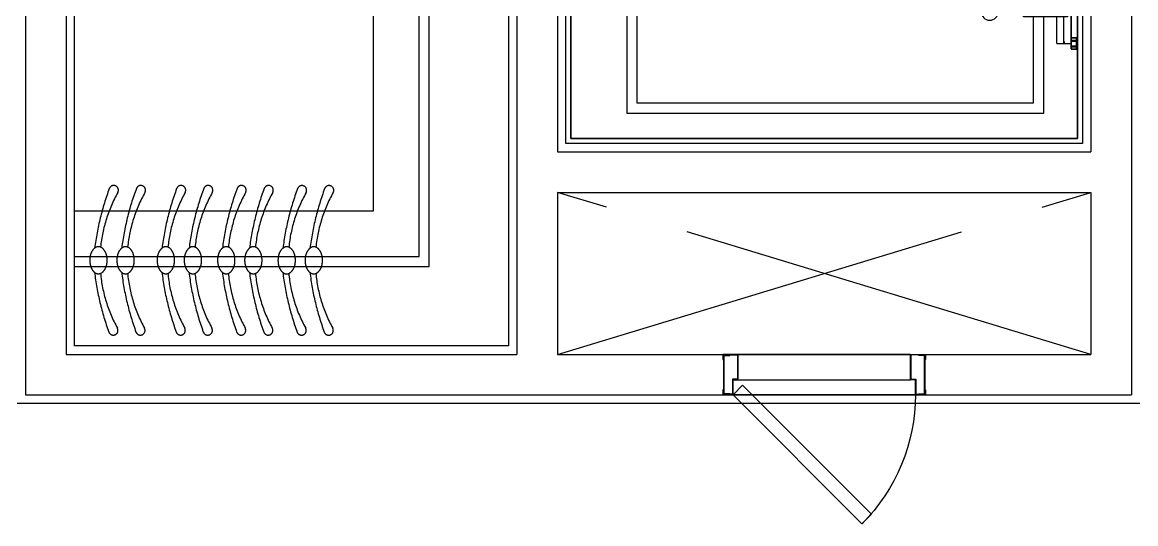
# Model space of a CAD drawing. Header units: millimetres. Extents: x 10000 to 302800, y 6800 to 229018.
# Drawn here: x 182743 to 186041, y 34376 to 35861 of the extents above; entities that cross this region are included whole.
import ezdxf

# ---------------------------------------------------------------- set-up
doc = ezdxf.new("R2010")
doc.units = ezdxf.units.MM
doc.header["$LTSCALE"] = 400
doc.header["$MEASUREMENT"] = 0
for name, pattern in [('X-ROOM TYPE-SR-2Bay_2$0$HIDDEN', [0.375, 0.25, -0.125]), ('X-ROOM TYPE-SR-2Bay_2$0$PHANTOM2', [1.25, 0.625, -0.125, 0.125, -0.125, 0.125, -0.125]), ('X-ROOM TYPE-SR-2Bay_2$0$X-ROOM TYPE-HOTEL-DS-1$0$DASHED', [3, 2, -1])]:
    doc.linetypes.add(name, pattern=pattern)
doc.layers.get('0').update_dxf_attribs({"linetype": 'CONTINUOUS'})
for name, color, linetype in [('A-TXT1', 3, 'CONTINUOUS'), ('X-INT-HOTEL-9F~20F$0$A-DOOR', 4, 'CONTINUOUS'), ('X-ROOM TYPE-SR-2Bay_2$0$.WA_BUILT-IN LOW', 252, 'CONTINUOUS'), ('X-ROOM TYPE-SR-2Bay_2$0$.WA_Built-in_Lower', 252, 'CONTINUOUS'), ('X-ROOM TYPE-SR-2Bay_2$0$.WA_Sani-Fix', 252, 'CONTINUOUS'), ('X-ROOM TYPE-SR-2Bay_2$0$.WA_Wall-Finish', 252, 'CONTINUOUS'), ('X-ROOM TYPE-SR-2Bay_2$0$A-OPEN2', 252, 'X-ROOM TYPE-SR-2Bay_2$0$X-ROOM TYPE-HOTEL-DS-1$0$DASHED'), ('X-ROOM TYPE-SR-2Bay_2$0$A-WALD', 7, 'CONTINUOUS'), ('X-ROOM TYPE-SR-2Bay_2$0$X-ROOM TYPE-SR-2bay_1$0$.WA_Sani-Fix', 252, 'CONTINUOUS')]:
    doc.layers.add(name, color=color, linetype=linetype)

# ---------------------------------------------------------------- blocks, each defined once
blk = doc.blocks.new('X-ROOM TYPE-SR-2Bay_2$0$X-ROOM TYPE-SR-2bay_1$0$A$Cb303d7f0')
at = {"layer": 'X-ROOM TYPE-SR-2Bay_2$0$.WA_Sani-Fix', "ltscale": 250}
for p, q in [((0.1, 482.1), (0, 482.1)), ((0, 482.1), (2.4, 482.1)), ((0, 482.1), (0, 482.1)), ((0.1, 455.8), (0.1, 482.1)), ((2.4, 484.9), (2.9, 485.4)), ((2.9, 485.3), (2.4, 484.8)), ((2.4, 484.9), (2.4, 453)), ((2.4, 478.1), (2.9, 478.5)), ((2.4, 475.6), (2.9, 475.7)), ((2.4, 462.3), (2.9, 462.2)), ((2.9, 485.4), (2.9, 452.5)), ((2.9, 485.4), (17.9, 485.4)), ((17.9, 485.3), (2.9, 485.3)), ((17.9, 478.5), (2.9, 478.5)), ((17.9, 475.7), (2.9, 475.7)), ((17.9, 462.2), (2.9, 462.2)), ((17.9, 485.4), (18.4, 484.9)), ((17.9, 485.4), (17.9, 452.5)), ((18.4, 484.8), (17.9, 485.3)), ((18.4, 478.1), (17.9, 478.5)), ((18.4, 475.6), (17.9, 475.7)), ((18.4, 462.3), (17.9, 462.2)), ((18.4, 484.9), (18.4, 453)), ((61.3, 469), (19.1, 469)), ((19.1, 469), (19.1, 468.5)), ((19.1, 469), (19.1, 468.5)), ((19.1, 468.6), (19.1, 468.6)), ((19.1, 468.5), (19.1, 281.5)), ((37.4, 469), (37.4, 469)), ((37.4, 469), (37.5, 468.9)), ((37.5, 468.9), (37.5, 469)), ((37.5, 468.9), (37.8, 468.9)), ((37.5, 468.9), (37.5, 468.9)), ((37.8, 468.9), (37.8, 468)), ((42.6, 468), (37.8, 468)), ((39.4, 469), (39.4, 468)), ((40.2, 467.2), (40.2, 468)), ((40.2, 390), (40.2, 463.8)), ((41, 469), (41, 468)), ((42.6, 468.9), (42.9, 468.9)), ((42.6, 468.9), (42.6, 468)), ((42.9, 469), (42.9, 469)), ((42.9, 469), (42.9, 468.9)), ((42.9, 468.9), (43, 468.9)), ((43, 468.9), (43, 469)), ((43, 469), (43, 469)), ((61.3, 469), (61.3, 468.5)), ((61.3, 469), (61.3, 468.5)), ((61.3, 390), (61.3, 468.5)), ((0.1, 455.8), (0, 455.7)), ((0, 455.7), (2.4, 455.7)), ((0, 455.7), (0, 455.7)), ((2.4, 459.7), (2.9, 459.3)), ((2.4, 453), (2.9, 452.5)), ((2.4, 453), (2.9, 452.5)), ((17.9, 459.3), (2.9, 459.3)), ((17.9, 452.5), (2.9, 452.5)), ((2.9, 452.5), (17.9, 452.5)), ((18.4, 459.7), (17.9, 459.3)), ((17.9, 452.5), (18.4, 453)), ((17.9, 452.5), (18.4, 453)), ((19.1, 445.6), (17.9, 444.4)), ((17.9, 444.4), (19.1, 443.2)), ((19.1, 458.5), (18.4, 458.5)), ((40.2, 286.2), (40.2, 360)), ((61.3, 281.5), (61.3, 360)), ((2.4, 297), (2.9, 297.5)), ((2.4, 297), (2.9, 297.5)), ((2.4, 265.1), (2.4, 297)), ((2.9, 264.6), (2.9, 297.5)), ((17.9, 297.5), (2.9, 297.5)), ((2.9, 297.5), (17.9, 297.5)), ((19.1, 304.8), (17.9, 303.6)), ((19.1, 302.4), (17.9, 303.6)), ((17.9, 264.6), (17.9, 297.5)), ((17.9, 297.5), (18.4, 297)), ((17.9, 297.5), (18.4, 297)), ((18.4, 265.1), (18.4, 297)), ((0.1, 294.2), (0, 294.3)), ((0, 294.3), (2.4, 294.3)), ((0, 294.3), (0, 294.3)), ((0.1, 267.9), (0, 267.9)), ((0, 267.9), (2.4, 267.9)), ((0, 267.9), (0, 267.9)), ((0.1, 294.2), (0.1, 267.9)), ((2.4, 290.3), (2.9, 290.7)), ((2.4, 287.7), (2.9, 287.8)), ((2.4, 274.4), (2.9, 274.3)), ((2.4, 271.9), (2.9, 271.5)), ((2.9, 264.7), (2.4, 265.2)), ((2.4, 265.1), (2.9, 264.6)), ((17.9, 290.7), (2.9, 290.7)), ((17.9, 287.8), (2.9, 287.8)), ((17.9, 274.3), (2.9, 274.3)), ((17.9, 271.5), (2.9, 271.5)), ((17.9, 264.7), (2.9, 264.7)), ((2.9, 264.6), (17.9, 264.6)), ((18.4, 290.3), (17.9, 290.7)), ((18.4, 287.7), (17.9, 287.8)), ((18.4, 274.4), (17.9, 274.3)), ((18.4, 271.9), (17.9, 271.5)), ((18.4, 265.2), (17.9, 264.7)), ((17.9, 264.6), (18.4, 265.1)), ((19.1, 291.5), (18.4, 291.5)), ((61.2, 281), (19.2, 281)), ((27.3, 281.2), (27.2, 281.2)), ((37.4, 281.1), (37.4, 281)), ((37.5, 281.1), (37.4, 281.1)), ((40.2, 281), (37.5, 281.1)), ((37.5, 281), (37.5, 281.1)), ((37.5, 281.1), (37.5, 281.1)), ((37.5, 281), (37.5, 281)), ((40.2, 281), (40.2, 282.7)), ((42.9, 281.1), (40.2, 281)), ((40.2, 281), (40.2, 281)), ((43, 281.1), (42.9, 281.1)), ((42.9, 281.1), (42.9, 281.1)), ((42.9, 281.1), (42.9, 281)), ((43, 281), (43, 281.1)), ((43, 281), (43, 281)), ((53.3, 281.2), (53.1, 281.2))]:
    blk.add_line(p, q, dxfattribs=at)
blk.add_lwpolyline([(1500.1, 0), (0.1, 0), (0.1, 750), (1500.1, 750), (1500.1, 0)], dxfattribs=at)
for points in [[(1335.1, 680), (1335.1, 75), (100.1, 75), (100.1, 680)], [(1305.1, 650), (1305.1, 105), (130.1, 105), (130.1, 650)], [(30, 360), (160, 360), (160, 390), (30, 390)]]:
    blk.add_lwpolyline(points, close=True, dxfattribs=at)
for centre, radius in [((40.2, 465.5), 1.3), ((260.1, 375), 25), ((40.2, 284.5), 1.3)]:
    blk.add_circle(centre, radius, dxfattribs=at)
for centre, start, end in [((59.3, 468.5), 0, 3.3367), ((21.1, 281.5), 180, 195.3918)]:
    blk.add_arc(centre, 2, start, end, dxfattribs=at)
for points, knots in [([(19.8, 469), (19.7, 469), (19.7, 469), (19.6, 469), (19.5, 469), (19.5, 468.9), (19.4, 468.9), (19.4, 468.9), (19.3, 468.9), (19.3, 468.9), (19.3, 468.9), (19.3, 468.8), (19.2, 468.8), (19.2, 468.8), (19.2, 468.8), (19.2, 468.8), (19.2, 468.8), (19.2, 468.8), (19.2, 468.8), (19.2, 468.7), (19.1, 468.7), (19.1, 468.7), (19.1, 468.7), (19.1, 468.7), (19.1, 468.7), (19.1, 468.6), (19.1, 468.6), (19.1, 468.6)], [0, 0, 0, 0, 0.0866325, 0.1633608, 0.2311611, 0.2909686, 0.3436484, 0.3899998, 0.4307608, 0.4666085, 0.4981597, 0.5259888, 0.5506554, 0.5726583, 0.5924328, 0.6103575, 0.6267612, 0.6419303, 0.6561173, 0.6695449, 0.6823696, 0.6946929, 0.7065976, 0.7294207, 0.7513152, 0.7726837, 0.793902, 0.793902, 0.793902, 0.793902]), ([(19.1, 468.6), (19.1, 468.6), (19.1, 468.6), (19.1, 468.5), (19.1, 468.5)], [0, 0, 0, 0, 0.0584614, 0.1164704, 0.1164704, 0.1164704, 0.1164704]), ([(19.1, 468.5), (19.1, 457.9), (19.1, 437.6), (19.1, 408.6), (19.2, 390.2), (19.4, 381.5)], [0, 0, 0, 0, 31.864203, 60.930077, 87.033705, 87.033705, 87.033705, 87.033705]), ([(37.4, 469), (36.2, 468.9), (33.8, 468.9), (30.4, 468.8), (27.3, 468.8), (24.6, 468.7), (22.4, 468.6), (20.7, 468.7), (19.7, 468.5), (19.3, 468.6), (19.2, 468.6)], [0, 0, 0, 0, 3.647384, 7.111085, 10.272064, 13.020797, 15.264549, 16.92805, 17.955406, 18.189779, 18.189779, 18.189779, 18.189779]), ([(37.8, 468.9), (37.8, 468.9), (37.8, 469), (37.8, 469), (37.8, 469)], [0, 0, 0, 0, 0.03296022, 0.06527932, 0.06527932, 0.06527932, 0.06527932]), ([(40.2, 467.2), (40, 467.2), (39.6, 467.2), (39.1, 466.8), (38.7, 466.4), (38.5, 465.8), (38.5, 465.2), (38.7, 464.6), (39.1, 464.2), (39.6, 463.8), (40, 463.8), (40.2, 463.8)], [0, 0, 0, 0, 0.596081, 1.192099, 1.787989, 2.383764, 2.979488, 3.575246, 4.171106, 4.767086, 5.363145, 5.363145, 5.363145, 5.363145]), ([(40.2, 463.8), (40.4, 463.8), (40.8, 463.8), (41.3, 464.2), (41.7, 464.6), (41.9, 465.2), (41.9, 465.8), (41.7, 466.4), (41.3, 466.8), (40.8, 467.2), (40.4, 467.2), (40.2, 467.2)], [0, 0, 0, 0, 0.596081, 1.192099, 1.787989, 2.383764, 2.979488, 3.575246, 4.171106, 4.767086, 5.363145, 5.363145, 5.363145, 5.363145]), ([(61.2, 468.6), (61.1, 468.6), (60.7, 468.5), (59.7, 468.7), (58.1, 468.6), (55.9, 468.7), (53.1, 468.8), (50, 468.8), (46.6, 468.9), (44.2, 468.9), (43, 469)], [0, 0, 0, 0, 0.234373, 1.261729, 2.92523, 5.168982, 7.917714, 11.078693, 14.542395, 18.189779, 18.189779, 18.189779, 18.189779]), ([(61, 468.9), (61, 468.9), (61, 468.9), (60.9, 469), (60.8, 469), (60.8, 469), (60.7, 469), (60.7, 469)], [0, 0, 0, 0, 0.0535902, 0.1145196, 0.1836841, 0.26205, 0.3506713, 0.3506713, 0.3506713, 0.3506713]), ([(61.3, 468.8), (61.3, 468.8), (61.3, 468.8), (61.2, 468.8), (61.2, 468.8), (61.2, 468.8), (61.2, 468.8), (61.2, 468.9), (61.1, 468.9), (61.1, 468.9), (61.1, 468.9), (61.1, 468.9)], [0, 0, 0, 0, 0.0170271, 0.0354713, 0.0556848, 0.0780702, 0.1030885, 0.1312662, 0.1631967, 0.1995095, 0.2408535, 0.2408535, 0.2408535, 0.2408535]), ([(61.2, 390), (61.2, 395.9), (61.3, 411.4), (61.3, 437.6), (61.3, 457.9), (61.3, 468.5)], [8.533766, 8.533766, 8.533766, 8.533766, 26.103627, 55.169502, 87.033706, 87.033706, 87.033706, 87.033706]), ([(61.3, 468.6), (61.3, 468.6), (61.3, 468.6), (61.3, 468.6), (61.3, 468.7), (61.3, 468.7), (61.3, 468.7), (61.3, 468.7), (61.3, 468.7), (61.3, 468.7), (61.3, 468.7), (61.3, 468.7), (61.3, 468.8), (61.3, 468.8), (61.3, 468.8)], [0, 0, 0, 0, 0.0138195, 0.0272366, 0.0404187, 0.0534882, 0.0665439, 0.079683, 0.0929976, 0.1065828, 0.1205432, 0.1349973, 0.150084, 0.166006, 0.166006, 0.166006, 0.166006]), ([(19.1, 381.3), (19.1, 381.4), (19.2, 381.4), (19.3, 381.4), (19.3, 381.5), (19.4, 381.5)], [0, 0, 0, 0, 0.0540681, 0.1539822, 0.3064699, 0.3064699, 0.3064699, 0.3064699]), ([(19.4, 368.5), (19.3, 368.5), (19.3, 368.6), (19.2, 368.6), (19.1, 368.6), (19.1, 368.7)], [0, 0, 0, 0, 0.1524879, 0.2524019, 0.30647, 0.30647, 0.30647, 0.30647]), ([(19.1, 281.5), (19.1, 292.1), (19.1, 312.4), (19.1, 341.4), (19.2, 359.8), (19.4, 368.5)], [0, 0, 0, 0, 31.839941, 60.917528, 87.033707, 87.033707, 87.033707, 87.033707]), ([(19.4, 368.5), (19.4, 369.9), (19.4, 372.6), (19.4, 377), (19.4, 379.9), (19.4, 381.5)], [0, 0, 0, 0, 3.972468, 8.356626, 12.934128, 12.934128, 12.934128, 12.934128]), ([(61.3, 281.5), (61.3, 292.1), (61.3, 312.4), (61.3, 338.6), (61.2, 354.1), (61.2, 360)], [0, 0, 0, 0, 31.864206, 60.930082, 78.499943, 78.499943, 78.499943, 78.499943]), ([(27.2, 281.2), (26.2, 281.2), (24.6, 281.3), (22.4, 281.4), (20.6, 281.3), (19.8, 281.5), (19.2, 281.4), (19.1, 281.5)], [0, 0, 0, 0, 2.748761, 4.992542, 6.65606, 7.683409, 8.042773, 8.042773, 8.042773, 8.042773]), ([(37.4, 281.1), (36.2, 281.1), (33.8, 281.1), (31.3, 281.1), (29.9, 281.2), (29.7, 281.2)], [0, 0, 0, 0, 3.647378, 7.111, 7.700546, 7.700546, 7.700546, 7.700546]), ([(40.2, 282.7), (40, 282.7), (39.6, 282.8), (39.1, 283.1), (38.7, 283.6), (38.5, 284.2), (38.5, 284.8), (38.7, 285.3), (39.1, 285.8), (39.6, 286.1), (40, 286.2), (40.2, 286.2)], [0, 0, 0, 0, 0.596081, 1.192099, 1.787989, 2.383764, 2.979488, 3.575246, 4.171106, 4.767086, 5.363145, 5.363145, 5.363145, 5.363145]), ([(40.2, 286.2), (40.4, 286.2), (40.8, 286.1), (41.3, 285.8), (41.7, 285.3), (41.9, 284.8), (41.9, 284.2), (41.7, 283.6), (41.3, 283.1), (40.8, 282.8), (40.4, 282.7), (40.2, 282.7)], [0, 0, 0, 0, 0.596081, 1.192099, 1.787989, 2.383764, 2.979488, 3.575246, 4.171106, 4.767086, 5.363145, 5.363145, 5.363145, 5.363145]), ([(50.7, 281.2), (50.5, 281.2), (49.2, 281.1), (46.6, 281.1), (44.2, 281.1), (43, 281.1)], [0, 0, 0, 0, 0.589545, 4.053167, 7.700546, 7.700546, 7.700546, 7.700546]), ([(61.3, 281.5), (61.3, 281.4), (60.6, 281.5), (59.8, 281.3), (58.1, 281.4), (55.9, 281.3), (54.2, 281.2), (53.3, 281.2)], [0, 0, 0, 0, 0.359364, 1.386712, 3.05023, 5.294011, 8.042772, 8.042772, 8.042772, 8.042772]), ([(61.2, 281), (61.3, 281.1), (61.3, 281.2), (61.3, 281.4), (61.3, 281.5)], [0, 0, 0, 0, 0.2684687, 0.5368718, 0.5368718, 0.5368718, 0.5368718])]:
    blk.add_open_spline(points, degree=3, knots=knots, dxfattribs=at)
for points in [[(19.2, 468.5), (19.1, 468.5), (19.1, 468.5), (19.1, 468.5)], [(19.2, 468.6), (19.2, 468.6), (19.2, 468.6), (19.2, 468.5)], [(42.6, 469), (42.6, 469), (42.6, 469), (42.6, 469)], [(42.6, 469), (42.6, 469), (42.6, 468.9), (42.6, 468.9)], [(61.1, 468.9), (61.1, 468.9), (61, 468.9), (61, 468.9)], [(61.3, 468.5), (61.3, 468.6), (61.2, 468.6), (61.2, 468.6)], [(61.3, 468.5), (61.3, 468.5), (61.3, 468.5), (61.3, 468.5)], [(29.7, 281.2), (28.9, 281.2), (28.1, 281.2), (27.3, 281.2)], [(53.1, 281.2), (52.3, 281.2), (51.5, 281.2), (50.7, 281.2)]]:
    blk.add_open_spline(points, degree=3, dxfattribs=at)
blk = doc.blocks.new('X-ROOM TYPE-SR-2Bay_2')
at = {"layer": 'X-ROOM TYPE-SR-2Bay_2$0$.WA_BUILT-IN LOW', "linetype": 'X-ROOM TYPE-SR-2Bay_2$0$HIDDEN', "ltscale": 100}
for points in [[(231878.8, 51011.1), (230828.8, 51011.1), (230828.8, 49666.1)], [(231878.8, 50981.1), (230858.8, 50981.1), (230858.8, 49666.1)]]:
    blk.add_lwpolyline(points, dxfattribs=at)
for centre, radius, start, end in [((231126.5, 51200.3), 13.9, 20.1013, 208.9296), ((231206.7, 51200.3), 13.9, 20.1013, 208.9296), ((231305.5, 51200.1), 13.9, 20.1013, 208.9296), ((231385.8, 51200.1), 13.9, 20.1013, 208.9296), ((231484.6, 51200.1), 13.9, 20.1013, 208.9296), ((231564.8, 51200.1), 13.9, 20.1013, 208.9296), ((231684, 51200.1), 13.9, 20.1013, 208.9296), ((231764.3, 51200.1), 13.9, 20.1013, 208.9296), ((230749.8, 50992), 416.5, 5.4326, 28.9296), ((230400.8, 50934.7), 786.7, 6.8344, 20.1013), ((230830, 50992), 416.5, 5.4326, 28.9296), ((230481.1, 50934.7), 786.7, 6.8344, 20.1013), ((230928.8, 50991.8), 416.5, 5.4326, 28.9296), ((230579.8, 50934.5), 786.7, 6.8344, 20.1013), ((231009, 50991.8), 416.5, 5.4326, 28.9296), ((230660.1, 50934.5), 786.7, 6.8344, 20.1013), ((231107.8, 50991.8), 416.5, 5.4326, 28.9296), ((230758.9, 50934.5), 786.7, 6.8344, 20.1013), ((231188, 50991.8), 416.5, 5.4326, 28.9296), ((230839.1, 50934.5), 786.7, 6.8344, 20.1013), ((231307.3, 50991.8), 416.5, 5.4326, 28.9296), ((230958.3, 50934.5), 786.7, 6.8344, 20.1013), ((231387.5, 50991.8), 416.5, 5.4326, 28.9296), ((231038.6, 50934.5), 786.7, 6.8344, 20.1013), ((230749.8, 50995.3), 416.5, 330.7368, 354.2338), ((230401.2, 51054.7), 786.7, 339.5651, 352.832), ((230830, 50995.3), 416.5, 330.7368, 354.2338), ((230481.4, 51054.7), 786.7, 339.5651, 352.832), ((230928.8, 50995.2), 416.5, 330.7368, 354.2338), ((230580.2, 51054.5), 786.7, 339.5651, 352.832), ((231009, 50995.2), 416.5, 330.7368, 354.2338), ((230660.4, 51054.5), 786.7, 339.5651, 352.832), ((231107.8, 50995.2), 416.5, 330.7368, 354.2338), ((230759.2, 51054.5), 786.7, 339.5651, 352.832), ((231188, 50995.2), 416.5, 330.7368, 354.2338), ((230839.4, 51054.5), 786.7, 339.5651, 352.832), ((231307.3, 50995.2), 416.5, 330.7368, 354.2338), ((230958.7, 51054.5), 786.7, 339.5651, 352.832), ((231387.5, 50995.2), 416.5, 330.7368, 354.2338), ((231038.9, 51054.5), 786.7, 339.5651, 352.832), ((231125.3, 50784.9), 13.9, 150.7368, 339.5651), ((231205.5, 50784.9), 13.9, 150.7368, 339.5651), ((231304.3, 50784.7), 13.9, 150.7368, 339.5651), ((231384.6, 50784.7), 13.9, 150.7368, 339.5651), ((231483.3, 50784.7), 13.9, 150.7368, 339.5651), ((231563.6, 50784.7), 13.9, 150.7368, 339.5651), ((231682.8, 50784.7), 13.9, 150.7368, 339.5651), ((231763, 50784.7), 13.9, 150.7368, 339.5651)]:
    blk.add_arc(centre, radius, start, end, dxfattribs=at)
at = {"layer": 'X-ROOM TYPE-SR-2Bay_2$0$.WA_BUILT-IN LOW', "linetype": 'X-ROOM TYPE-SR-2Bay_2$0$HIDDEN', "ltscale": 50}
for centre, radius, start, end in [((231189, 50997.2), 43.7, 147.1547, 164.9535), ((231177.7, 51004.5), 30.1, 122.685, 147.1547), ((231170.5, 51015.7), 16.9, 89.8332, 122.685), ((231170.5, 51015.7), 16.9, 56.9814, 89.8332), ((231163.3, 51004.6), 30.1, 32.5117, 56.9814), ((231151.9, 50997.3), 43.7, 14.7129, 32.5117), ((231269.3, 50997.2), 43.7, 147.1547, 164.9535), ((231257.9, 51004.5), 30.1, 122.685, 147.1547), ((231250.8, 51015.7), 16.9, 89.8332, 122.685), ((231250.8, 51015.7), 16.9, 56.9814, 89.8332), ((231243.6, 51004.6), 30.1, 32.5117, 56.9814), ((231232.1, 50997.3), 43.7, 14.7129, 32.5117), ((231368, 50997), 43.7, 147.1547, 164.9535), ((231356.7, 51004.4), 30.1, 122.685, 147.1547), ((231349.5, 51015.5), 16.9, 89.8332, 122.685), ((231349.5, 51015.5), 16.9, 56.9814, 89.8332), ((231342.3, 51004.4), 30.1, 32.5117, 56.9814), ((231330.9, 50997.1), 43.7, 14.7129, 32.5117), ((231448.3, 50997), 43.7, 147.1547, 164.9535), ((231436.9, 51004.4), 30.1, 122.685, 147.1547), ((231429.8, 51015.5), 16.9, 89.8332, 122.685), ((231429.8, 51015.5), 16.9, 56.9814, 89.8332), ((231422.6, 51004.4), 30.1, 32.5117, 56.9814), ((231411.1, 50997.1), 43.7, 14.7129, 32.5117), ((231547.1, 50997), 43.7, 147.1547, 164.9535), ((231535.7, 51004.4), 30.1, 122.685, 147.1547), ((231528.6, 51015.5), 16.9, 89.8332, 122.685), ((231528.6, 51015.5), 16.9, 56.9814, 89.8332), ((231521.4, 51004.4), 30.1, 32.5117, 56.9814), ((231509.9, 50997.1), 43.7, 14.7129, 32.5117), ((231627.3, 50997), 43.7, 147.1547, 164.9535), ((231615.9, 51004.4), 30.1, 122.685, 147.1547), ((231608.8, 51015.5), 16.9, 89.8332, 122.685), ((231608.8, 51015.5), 16.9, 56.9814, 89.8332), ((231601.6, 51004.4), 30.1, 32.5117, 56.9814), ((231590.2, 50997.1), 43.7, 14.7129, 32.5117), ((231746.5, 50997), 43.7, 147.1547, 164.9535), ((231735.2, 51004.4), 30.1, 122.685, 147.1547), ((231728, 51015.5), 16.9, 89.8332, 122.685), ((231728, 51015.5), 16.9, 56.9814, 89.8332), ((231720.8, 51004.4), 30.1, 32.5117, 56.9814), ((231709.4, 50997.1), 43.7, 14.7129, 32.5117), ((231826.8, 50997), 43.7, 147.1547, 164.9535), ((231815.4, 51004.4), 30.1, 122.685, 147.1547), ((231808.3, 51015.5), 16.9, 89.8332, 122.685), ((231808.3, 51015.5), 16.9, 56.9814, 89.8332), ((231801.1, 51004.4), 30.1, 32.5117, 56.9814), ((231789.6, 50997.1), 43.7, 14.7129, 32.5117), ((231207.1, 50992.3), 62.4, 164.9535, 179.8332), ((231207.1, 50992.3), 62.4, 179.8332, 194.7129), ((231133.8, 50992.6), 62.4, 344.9535, 359.8332), ((231133.8, 50992.6), 62.4, 359.8332, 14.7129), ((231287.3, 50992.3), 62.4, 164.9535, 179.8332), ((231287.3, 50992.3), 62.4, 179.8332, 194.7129), ((231214.1, 50992.6), 62.4, 344.9535, 359.8332), ((231214.1, 50992.6), 62.4, 359.8332, 14.7129), ((231386.1, 50992.2), 62.4, 164.9535, 179.8332), ((231386.1, 50992.2), 62.4, 179.8332, 194.7129), ((231312.9, 50992.4), 62.4, 344.9535, 359.8332), ((231312.9, 50992.4), 62.4, 359.8332, 14.7129), ((231466.3, 50992.2), 62.4, 164.9535, 179.8332), ((231466.3, 50992.2), 62.4, 179.8332, 194.7129), ((231393.1, 50992.4), 62.4, 344.9535, 359.8332), ((231393.1, 50992.4), 62.4, 359.8332, 14.7129), ((231565.1, 50992.2), 62.4, 164.9535, 179.8332), ((231565.1, 50992.2), 62.4, 179.8332, 194.7129), ((231491.9, 50992.4), 62.4, 344.9535, 359.8332), ((231491.9, 50992.4), 62.4, 359.8332, 14.7129), ((231645.3, 50992.2), 62.4, 164.9535, 179.8332), ((231645.3, 50992.2), 62.4, 179.8332, 194.7129), ((231572.1, 50992.4), 62.4, 344.9535, 359.8332), ((231572.1, 50992.4), 62.4, 359.8332, 14.7129), ((231764.6, 50992.2), 62.4, 164.9535, 179.8332), ((231764.6, 50992.2), 62.4, 179.8332, 194.7129), ((231691.3, 50992.4), 62.4, 344.9535, 359.8332), ((231691.3, 50992.4), 62.4, 359.8332, 14.7129), ((231844.8, 50992.2), 62.4, 164.9535, 179.8332), ((231844.8, 50992.2), 62.4, 179.8332, 194.7129), ((231771.6, 50992.4), 62.4, 344.9535, 359.8332), ((231771.6, 50992.4), 62.4, 359.8332, 14.7129), ((231189, 50987.6), 43.7, 194.7129, 212.5117), ((231177.6, 50980.3), 30.1, 212.5117, 236.9814), ((231170.4, 50969.2), 16.9, 236.9814, 269.8332), ((231170.4, 50969.2), 16.9, 269.8332, 302.685), ((231163.2, 50980.4), 30.1, 302.685, 327.1547), ((231151.9, 50987.7), 43.7, 327.1547, 344.9535), ((231269.2, 50987.6), 43.7, 194.7129, 212.5117), ((231257.8, 50980.3), 30.1, 212.5117, 236.9814), ((231250.6, 50969.2), 16.9, 236.9814, 269.8332), ((231250.6, 50969.2), 16.9, 269.8332, 302.685), ((231243.5, 50980.4), 30.1, 302.685, 327.1547), ((231232.1, 50987.7), 43.7, 327.1547, 344.9535), ((231368, 50987.4), 43.7, 194.7129, 212.5117), ((231356.6, 50980.1), 30.1, 212.5117, 236.9814), ((231349.4, 50969.1), 16.9, 236.9814, 269.8332), ((231349.4, 50969.1), 16.9, 269.8332, 302.685), ((231342.3, 50980.2), 30.1, 302.685, 327.1547), ((231330.9, 50987.5), 43.7, 327.1547, 344.9535), ((231448.3, 50987.4), 43.7, 194.7129, 212.5117), ((231436.8, 50980.1), 30.1, 212.5117, 236.9814), ((231429.6, 50969.1), 16.9, 236.9814, 269.8332), ((231429.6, 50969.1), 16.9, 269.8332, 302.685), ((231422.5, 50980.2), 30.1, 302.685, 327.1547), ((231411.1, 50987.5), 43.7, 327.1547, 344.9535), ((231547, 50987.4), 43.7, 194.7129, 212.5117), ((231535.6, 50980.1), 30.1, 212.5117, 236.9814), ((231528.4, 50969.1), 16.9, 236.9814, 269.8332), ((231528.4, 50969.1), 16.9, 269.8332, 302.685), ((231521.3, 50980.2), 30.1, 302.685, 327.1547), ((231509.9, 50987.5), 43.7, 327.1547, 344.9535), ((231627.3, 50987.4), 43.7, 194.7129, 212.5117), ((231615.8, 50980.1), 30.1, 212.5117, 236.9814), ((231608.6, 50969.1), 16.9, 236.9814, 269.8332), ((231608.6, 50969.1), 16.9, 269.8332, 302.685), ((231601.5, 50980.2), 30.1, 302.685, 327.1547), ((231590.1, 50987.5), 43.7, 327.1547, 344.9535), ((231746.5, 50987.4), 43.7, 194.7129, 212.5117), ((231735.1, 50980.1), 30.1, 212.5117, 236.9814), ((231727.9, 50969.1), 16.9, 236.9814, 269.8332), ((231727.9, 50969.1), 16.9, 269.8332, 302.685), ((231720.8, 50980.2), 30.1, 302.685, 327.1547), ((231709.4, 50987.5), 43.7, 327.1547, 344.9535), ((231826.7, 50987.4), 43.7, 194.7129, 212.5117), ((231815.3, 50980.1), 30.1, 212.5117, 236.9814), ((231808.1, 50969.1), 16.9, 236.9814, 269.8332), ((231808.1, 50969.1), 16.9, 269.8332, 302.685), ((231801, 50980.2), 30.1, 302.685, 327.1547), ((231789.6, 50987.5), 43.7, 327.1547, 344.9535)]:
    blk.add_arc(centre, radius, start, end, dxfattribs=at)
at = {"layer": 'X-ROOM TYPE-SR-2Bay_2$0$.WA_Built-in_Lower'}
blk.add_lwpolyline([(231878.8, 50846.1), (230993.8, 50846.1), (230993.8, 49666.1)], dxfattribs=at)
at = {"layer": 'X-ROOM TYPE-SR-2Bay_2$0$.WA_Wall-Finish'}
blk.add_line((232048.8, 51416.1), (228723.8, 51416.1), dxfattribs=at)
for points in [[(231078.8, 49666.1), (230593.8, 49666.1), (230593.8, 51246.1), (231878.8, 51246.1), (231878.8, 49496.1), (232048.8, 49496.1)], [(230423.8, 48696.1), (230423.8, 47896.1), (228893.8, 47896.1), (228893.8, 50646.1), (230423.8, 50646.1), (230423.8, 49496.1)]]:
    blk.add_lwpolyline(points, dxfattribs=at)
at = {"layer": 'X-ROOM TYPE-SR-2Bay_2$0$.WA_Wall-Finish', "ltscale": 2}
blk.add_lwpolyline([(230408.8, 48696.1), (230408.8, 47911.1), (228908.8, 47911.1), (228908.8, 50631.1), (230408.8, 50631.1), (230408.8, 49496.1)], dxfattribs=at)
at = {"layer": 'X-ROOM TYPE-SR-2Bay_2$0$A-OPEN2', "linetype": 'X-ROOM TYPE-SR-2Bay_2$0$PHANTOM2', "ltscale": 5}
for p, q in [((230448.8, 51271.1), (228868.8, 50791.1)), ((228868.8, 51271.1), (230448.8, 50791.1))]:
    blk.add_line(p, q, dxfattribs=at)
at = {"layer": 'X-ROOM TYPE-SR-2Bay_2$0$A-WALD'}
for p, q in [((228748.8, 47871.1), (228748.8, 51391.1)), ((232023.8, 51391.1), (228748.8, 51391.1)), ((232023.8, 49521.1), (232023.8, 51391.1)), ((228868.8, 50791.1), (228868.8, 51271.1)), ((230448.8, 51271.1), (228868.8, 51271.1)), ((230448.8, 50791.1), (230448.8, 51271.1)), ((230568.8, 49641.1), (230568.8, 51271.1)), ((231903.8, 51271.1), (230568.8, 51271.1)), ((231903.8, 49521.1), (231903.8, 51271.1)), ((230448.8, 50791.1), (228868.8, 50791.1)), ((230448.8, 50671.1), (228868.8, 50671.1)), ((228868.8, 47871.1), (228868.8, 50671.1)), ((230448.8, 49496.1), (230448.8, 50671.1))]:
    blk.add_line(p, q, dxfattribs=at)
at = {"layer": 'X-ROOM TYPE-SR-2Bay_2$0$X-ROOM TYPE-SR-2bay_1$0$.WA_Sani-Fix', "ltscale": 250, "xscale": -1, "rotation": 180}
blk.add_blockref('X-ROOM TYPE-SR-2Bay_2$0$X-ROOM TYPE-SR-2bay_1$0$A$Cb303d7f0', (228908.7, 50631.1), dxfattribs=at)
blk = doc.blocks.new('*U749')
at = {"layer": 'X-INT-HOTEL-9F~20F$0$A-DOOR', "color": 8}
for p, q in [((570, 0), (30, 0)), ((45, -45), (555, -45)), ((555, -120), (45, -120))]:
    blk.add_line(p, q, dxfattribs=at)
at = {"layer": 'X-INT-HOTEL-9F~20F$0$A-DOOR'}
for points in [[(411.8, 381.8), (30, 0), (58.3, -28.3), (440.1, 353.6)], [(1.6, -15), (1.6, -15), (1.6, -15), (0, -15), (0, 0), (30, 0), (30, -45), (45, -45), (45, -120), (0, -120), (0, -105), (1.6, -105), (1.6, -105), (1.6, -105), (1.6, -118.4), (43.4, -118.4), (43.4, -46.6), (28.4, -46.6), (28.4, -1.6), (1.6, -1.6)], [(598.4, -15), (598.4, -15), (598.4, -15), (600, -15), (600, 0), (570, 0), (570, -45), (555, -45), (555, -120), (600, -120), (600, -105), (598.4, -105), (598.4, -105), (598.4, -105), (598.4, -118.4), (556.6, -118.4), (556.6, -46.6), (571.6, -46.6), (571.6, -1.6), (598.4, -1.6)]]:
    blk.add_lwpolyline(points, close=True, dxfattribs=at)
at = {"layer": 'X-INT-HOTEL-9F~20F$0$A-DOOR', "color": 8}
for points in [[(20, -118.4), (1.6, -118.4), (1.6, -1.6), (20, -1.6), (20, -3.2), (3.2, -3.2), (3.2, -116.8), (20, -116.8)], [(580, -118.4), (598.4, -118.4), (598.4, -1.6), (580, -1.6), (580, -3.2), (596.8, -3.2), (596.8, -116.8), (580, -116.8)]]:
    blk.add_lwpolyline(points, close=True, dxfattribs=at)
blk.add_arc((30, 0), 540, 0, 45, dxfattribs=at)
blk = doc.blocks.new('X-INT-HOTEL-9F~20F$0$객실 샤프트 점검도어(HOTEL)')
at = {"layer": 'X-INT-HOTEL-9F~20F$0$A-DOOR', "xscale": -1, "rotation": 180}
blk.add_blockref('*U749', (177723.8, 63851.1), dxfattribs=at)
blk = doc.blocks.new('X-INT-HOTEL-9F~20F')
at = {"rotation": 180}
blk.add_blockref('X-ROOM TYPE-SR-2Bay_2', (409997.6, 104542.3), dxfattribs=at)
at = {"layer": 'X-INT-HOTEL-9F~20F$0$A-DOOR'}
blk.add_blockref('X-INT-HOTEL-9F~20F$0$객실 샤프트 점검도어(HOTEL)', (2315, -10699.9), dxfattribs=at)
blk = doc.blocks.new('X-BASE-9F')
blk.add_blockref('X-INT-HOTEL-9F~20F', (0, 0))

msp = doc.modelspace()

# ---------------------------------------------------------------- block references
at = {"layer": 'A-TXT1'}
msp.add_blockref('X-BASE-9F', (4779.3, -18393.7), dxfattribs=at)

doc.saveas('drawing.dxf')
